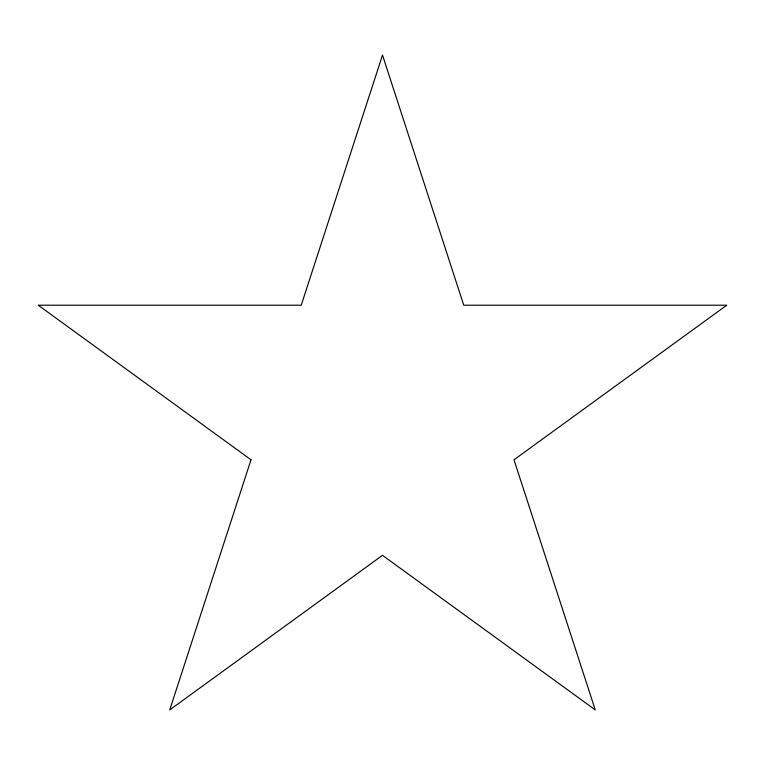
<?xml version="1.0" encoding="UTF-8"?>
<svg xmlns="http://www.w3.org/2000/svg" width="765" height="765" viewBox="0 0 765 765"><rect width="100%" height="100%" fill="white"/><g stroke="black" fill="none" stroke-linecap="round" stroke-linejoin="round"><path stroke-width="1.15" d="M251.006 459.794L169.744 709.901L382.5 555.323L595.256 709.901L513.994 459.794L726.75 305.206L463.762 305.206L382.5 55.099L301.238 305.206L38.25 305.206L251.006 459.794"/></g></svg>
